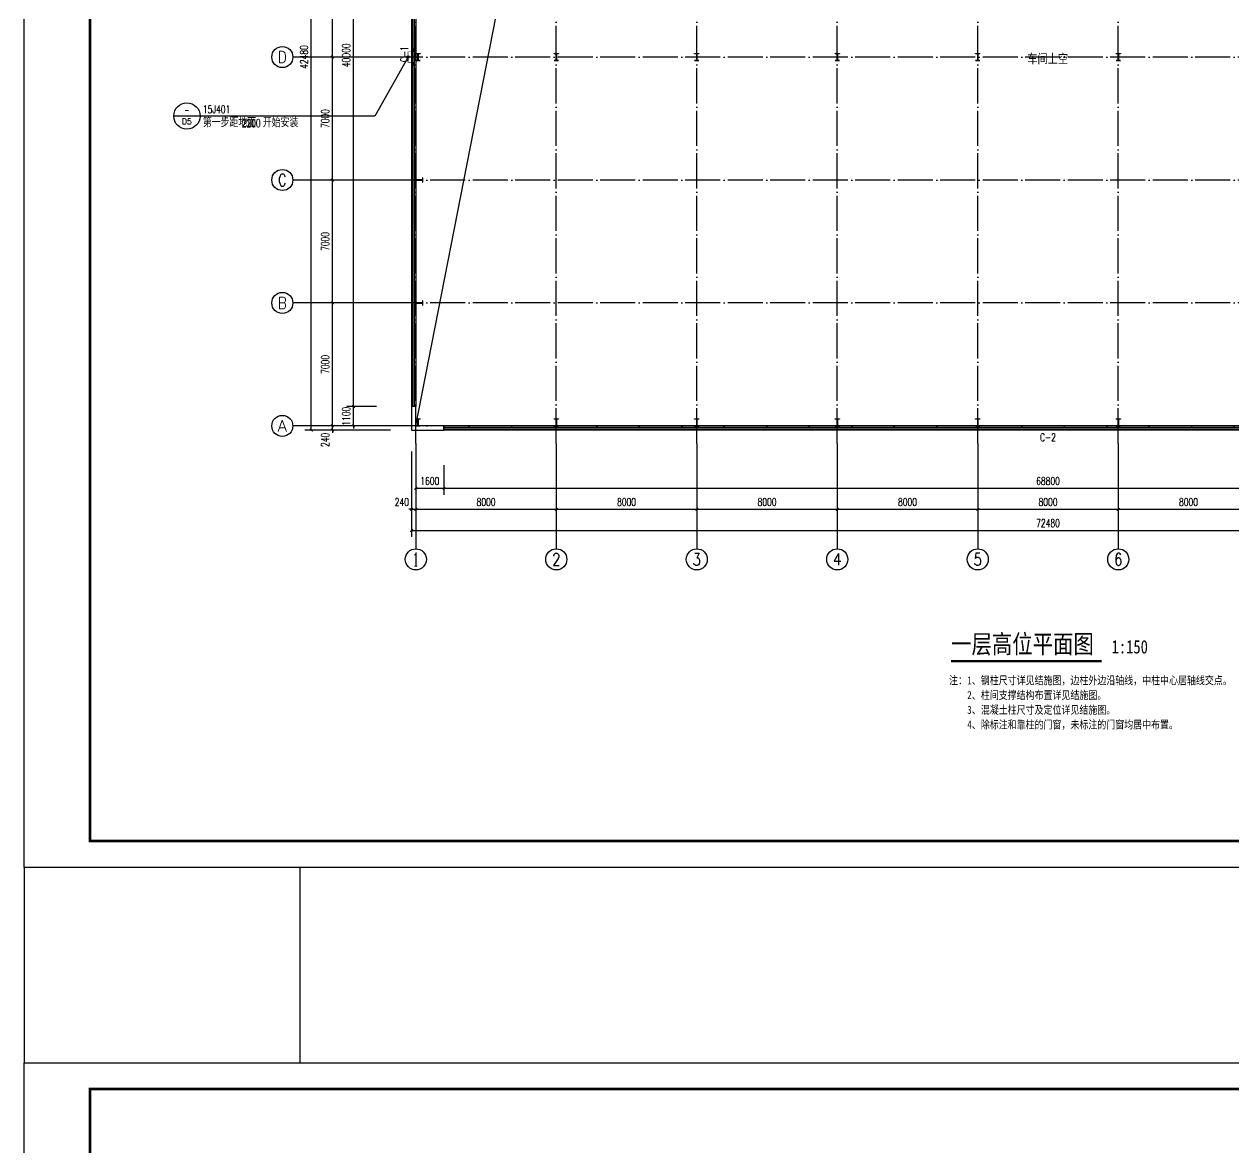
# Model space of a CAD drawing. Extents: x 170967 to 297117, y -33682 to 593582.
# Drawn here: x 170967 to 239845, y 294351 to 358327 of the extents above; entities that cross this region are included whole.
import ezdxf
from ezdxf.enums import TextEntityAlignment as Align

# ---------------------------------------------------------------- set-up
doc = ezdxf.new("R2010")
doc.units = 0
doc.header["$LTSCALE"] = 1000
doc.header["$MEASUREMENT"] = 0
doc.linetypes.add('DOTE', pattern=[2.42, 2, -0.2, 0.02, -0.2])
doc.layers.get('Defpoints').update_dxf_attribs({"color": 250})
for name, color, linetype in [('0 - 屋顶线', 150, 'Continuous'), ('0 - 梁柱', 3, 'Continuous'), ('0-建筑立面', 255, 'Continuous'), ('AXIS', 171, 'Continuous'), ('AXIS_TEXT', 7, 'Continuous'), ('COLUMN', 9, 'Continuous'), ('DIM_IDEN', 150, 'Continuous'), ('DIM_SYMB', 171, 'Continuous'), ('DOTE', 14, 'DOTE'), ('PUB_DIM', 171, 'Continuous'), ('PUB_TEXT', 7, 'Continuous'), ('TK', 4, 'Continuous'), ('WALL-PARAPET', 6, 'Continuous'), ('WINDOW', 140, 'Continuous'), ('WINDOW_TEXT', 7, 'Continuous')]:
    doc.layers.add(name, color=color, linetype=linetype)
doc.styles.add('-宋体', font='', dxfattribs={"width": 0.8})
doc.styles.add('_TCH_AXIS', font='COMPLEX', dxfattribs={"bigfont": 'GBCBIG'})
doc.styles.add('_TCH_DIM_T3', font='SIMPLEX', dxfattribs={"width": 0.705882, "bigfont": 'GBCBIG'})
doc.styles.add('_TCH_LABEL', font='COMPLEX', dxfattribs={"bigfont": 'GBCBIG'})
doc.styles.add('_TCH_WINDOW', font='SIMPLEX', dxfattribs={"bigfont": 'GBCBIG'})
doc.styles.add('COMPLEX', font='COMPLEX')
doc.styles.add('宋体', font='', dxfattribs={"width": 0.8})
doc.styles.get('-宋体').set_extended_font_data('SimSun')
doc.styles.get('宋体').set_extended_font_data('SimSun')
doc.dimstyles.new('_TCH_ARCH&&150', dxfattribs={"dimtxt": 446.25, "dimasz": 150, "dimexe": 375, "dimexo": 450, "dimgap": 189.375, "dimtad": 1, "dimdec": 0, "dimzin": 0, "dimdsep": 46, "dimtxsty": '_TCH_DIM_T3', "dimblk": 'ARCHTICK', "dimcen": 0.09, "dimclrt": 7, "dimazin": 2, "dimtfac": 1, "dimtdec": 0, "dimtix": 1, "dimtmove": 2, "dimatfit": 3, "dimfxl": 0, "dimtolj": 1, "dimtzin": 0, "dimarcsym": 0})

# ---------------------------------------------------------------- blocks, each defined once
blk = doc.blocks.new('A$C670E4FA6')
at = {"layer": '0 - 梁柱'}
h = blk.add_hatch(color=256, dxfattribs=at)
h.paths.add_polyline_path([(125, 0), (0, 0), (0, 12), (120, 12), (120, 200), (125, 200)])
h.paths.add_polyline_path([(250, 0), (125, 0), (125, 200), (130, 200), (130, 12), (250, 12)])
h.paths.add_polyline_path([(250, 388), (130, 388), (130, 200), (125, 200), (125, 400), (250, 400)])
h.paths.add_polyline_path([(125, 200), (120, 200), (120, 388), (0, 388), (0, 400), (125, 400)])
blk.add_lwpolyline([(0, 400), (0, 388), (120, 388), (120, 12), (0, 12), (0, 0), (250, 0), (250, 12), (130, 12), (130, 388), (250, 388), (250, 400)], close=True, dxfattribs=at)
blk = doc.blocks.new('GeYuanFrame_50082050', base_point=(20.09, 4.53))
at = {"layer": 'TK'}
blk.add_lwpolyline([(20.09, 4.53), (20.09, 598.53), (861.09, 598.53), (861.09, 4.53)], close=True, dxfattribs=at)
at = {"layer": 'TK', "const_width": 1}
blk.add_lwpolyline([(45.09, 588.53), (851.09, 588.53), (851.09, 14.53), (45.09, 14.53)], close=True, dxfattribs=at)
blk = doc.blocks.new('GeYuanFrame_12877651', base_point=(20.09, 4.53))
at = {"layer": 'TK'}
blk.add_lwpolyline([(20.09, 4.53), (20.09, 598.53), (861.09, 598.53), (861.09, 4.53)], close=True, dxfattribs=at)
at = {"layer": 'TK', "const_width": 1}
blk.add_lwpolyline([(45.09, 588.53), (851.09, 588.53), (851.09, 14.53), (45.09, 14.53)], close=True, dxfattribs=at)
blk = doc.blocks.new('$TCHSYS$WIN2D')
for p, q in [((-0.5, 0.5), (0.5, 0.5)), ((-0.5, 0.5), (-0.5, -0.5)), ((0.5, 0.5), (0.5, -0.5)), ((0.5, 0.1667), (-0.5, 0.1667)), ((0.5, -0.1667), (-0.5, -0.1667)), ((-0.5, -0.5), (0.5, -0.5))]:
    blk.add_line(p, q)
blk = doc.blocks.new('_AXISO')
blk.add_circle((0, 0), 0.5)
at = {"layer": 'AXIS_TEXT', "style": 'COMPLEX', "width": 1.041667}
blk.add_attdef('A', text='', height=0.56, dxfattribs=at).set_placement((-0.25, -0.28), (0.25, -0.28), align=Align.FIT)
blk = doc.blocks.new('_ArchTick')
at = {"color": 0, "linetype": 'ByBlock', "const_width": 0.4}
blk.add_lwpolyline([(-0.5, -0.5), (0.5, 0.5)], dxfattribs=at)
blk = doc.blocks.new('*D237')
at = {"layer": 'AXIS', "color": 0, "lineweight": -2}
for p, q in [((193026, 334005), (193026, 329130)), ((265506, 334005), (265506, 329130)), ((193026, 329505), (265506, 329505))]:
    blk.add_line(p, q, dxfattribs=at)
at = {"layer": 'Defpoints', "color": 0}
for p in [(193026, 334455), (265506, 334455), (265506, 329505)]:
    blk.add_point(p, dxfattribs=at)
at = {"layer": 'AXIS', "color": 0, "lineweight": -2, "xscale": 150, "yscale": 150, "zscale": 150, "rotation": 180}
blk.add_blockref('_ArchTick', (193026, 329505), dxfattribs=at)
at = {"layer": 'AXIS', "color": 0, "lineweight": -2, "xscale": 150, "yscale": 150, "zscale": 150}
blk.add_blockref('_ArchTick', (265506, 329505), dxfattribs=at)
at = {"layer": 'AXIS', "color": 7, "insert": (229266, 329918), "char_height": 446.2, "attachment_point": 5, "style": '_TCH_DIM_T3'}
blk.add_mtext('\\A1;72480', dxfattribs=at)
blk = doc.blocks.new('*D238')
at = {"layer": 'AXIS', "color": 0, "lineweight": -2}
for p, q in [((193026, 334005), (193026, 330330)), ((193266, 334005), (193266, 330330)), ((193026, 330705), (192876, 330705)), ((193026, 330705), (193266, 330705)), ((193266, 330705), (193416, 330705))]:
    blk.add_line(p, q, dxfattribs=at)
at = {"layer": 'Defpoints', "color": 0}
for p in [(193026, 334455), (193266, 334455), (193266, 330705)]:
    blk.add_point(p, dxfattribs=at)
at = {"layer": 'AXIS', "color": 0, "lineweight": -2, "xscale": 150, "yscale": 150, "zscale": 150}
blk.add_blockref('_ArchTick', (193026, 330705), dxfattribs=at)
at = {"layer": 'AXIS', "color": 0, "lineweight": -2, "xscale": 150, "yscale": 150, "zscale": 150, "rotation": 180}
blk.add_blockref('_ArchTick', (193266, 330705), dxfattribs=at)
at = {"layer": 'AXIS', "color": 7, "insert": (192471, 331118), "char_height": 446.2, "attachment_point": 5, "style": '_TCH_DIM_T3'}
blk.add_mtext('\\A1;240', dxfattribs=at)
blk = doc.blocks.new('*D239')
at = {"layer": 'AXIS', "color": 0, "lineweight": -2}
for p, q in [((193266, 334005), (193266, 330330)), ((201266, 334005), (201266, 330330)), ((193266, 330705), (201266, 330705))]:
    blk.add_line(p, q, dxfattribs=at)
at = {"layer": 'Defpoints', "color": 0}
for p in [(193266, 334455), (201266, 334455), (201266, 330705)]:
    blk.add_point(p, dxfattribs=at)
at = {"layer": 'AXIS', "color": 0, "lineweight": -2, "xscale": 150, "yscale": 150, "zscale": 150, "rotation": 180}
blk.add_blockref('_ArchTick', (193266, 330705), dxfattribs=at)
at = {"layer": 'AXIS', "color": 0, "lineweight": -2, "xscale": 150, "yscale": 150, "zscale": 150}
blk.add_blockref('_ArchTick', (201266, 330705), dxfattribs=at)
at = {"layer": 'AXIS', "color": 7, "insert": (197266, 331118), "char_height": 446.2, "attachment_point": 5, "style": '_TCH_DIM_T3'}
blk.add_mtext('\\A1;8000', dxfattribs=at)
blk = doc.blocks.new('*D240')
at = {"layer": 'AXIS', "color": 0, "lineweight": -2}
for p, q in [((201266, 334005), (201266, 330330)), ((209266, 334005), (209266, 330330)), ((201266, 330705), (209266, 330705))]:
    blk.add_line(p, q, dxfattribs=at)
at = {"layer": 'Defpoints', "color": 0}
for p in [(201266, 334455), (209266, 334455), (209266, 330705)]:
    blk.add_point(p, dxfattribs=at)
at = {"layer": 'AXIS', "color": 0, "lineweight": -2, "xscale": 150, "yscale": 150, "zscale": 150, "rotation": 180}
blk.add_blockref('_ArchTick', (201266, 330705), dxfattribs=at)
at = {"layer": 'AXIS', "color": 0, "lineweight": -2, "xscale": 150, "yscale": 150, "zscale": 150}
blk.add_blockref('_ArchTick', (209266, 330705), dxfattribs=at)
at = {"layer": 'AXIS', "color": 7, "insert": (205266, 331118), "char_height": 446.2, "attachment_point": 5, "style": '_TCH_DIM_T3'}
blk.add_mtext('\\A1;8000', dxfattribs=at)
blk = doc.blocks.new('*D241')
at = {"layer": 'AXIS', "color": 0, "lineweight": -2}
for p, q in [((209266, 334005), (209266, 330330)), ((217266, 334005), (217266, 330330)), ((209266, 330705), (217266, 330705))]:
    blk.add_line(p, q, dxfattribs=at)
at = {"layer": 'Defpoints', "color": 0}
for p in [(209266, 334455), (217266, 334455), (217266, 330705)]:
    blk.add_point(p, dxfattribs=at)
at = {"layer": 'AXIS', "color": 0, "lineweight": -2, "xscale": 150, "yscale": 150, "zscale": 150, "rotation": 180}
blk.add_blockref('_ArchTick', (209266, 330705), dxfattribs=at)
at = {"layer": 'AXIS', "color": 0, "lineweight": -2, "xscale": 150, "yscale": 150, "zscale": 150}
blk.add_blockref('_ArchTick', (217266, 330705), dxfattribs=at)
at = {"layer": 'AXIS', "color": 7, "insert": (213266, 331118), "char_height": 446.2, "attachment_point": 5, "style": '_TCH_DIM_T3'}
blk.add_mtext('\\A1;8000', dxfattribs=at)
blk = doc.blocks.new('*D242')
at = {"layer": 'AXIS', "color": 0, "lineweight": -2}
for p, q in [((217266, 334005), (217266, 330330)), ((225266, 334005), (225266, 330330)), ((217266, 330705), (225266, 330705))]:
    blk.add_line(p, q, dxfattribs=at)
at = {"layer": 'Defpoints', "color": 0}
for p in [(217266, 334455), (225266, 334455), (225266, 330705)]:
    blk.add_point(p, dxfattribs=at)
at = {"layer": 'AXIS', "color": 0, "lineweight": -2, "xscale": 150, "yscale": 150, "zscale": 150, "rotation": 180}
blk.add_blockref('_ArchTick', (217266, 330705), dxfattribs=at)
at = {"layer": 'AXIS', "color": 0, "lineweight": -2, "xscale": 150, "yscale": 150, "zscale": 150}
blk.add_blockref('_ArchTick', (225266, 330705), dxfattribs=at)
at = {"layer": 'AXIS', "color": 7, "insert": (221266, 331118), "char_height": 446.2, "attachment_point": 5, "style": '_TCH_DIM_T3'}
blk.add_mtext('\\A1;8000', dxfattribs=at)
blk = doc.blocks.new('*D243')
at = {"layer": 'AXIS', "color": 0, "lineweight": -2}
for p, q in [((225266, 334005), (225266, 330330)), ((233266, 334005), (233266, 330330)), ((225266, 330705), (233266, 330705))]:
    blk.add_line(p, q, dxfattribs=at)
at = {"layer": 'Defpoints', "color": 0}
for p in [(225266, 334455), (233266, 334455), (233266, 330705)]:
    blk.add_point(p, dxfattribs=at)
at = {"layer": 'AXIS', "color": 0, "lineweight": -2, "xscale": 150, "yscale": 150, "zscale": 150, "rotation": 180}
blk.add_blockref('_ArchTick', (225266, 330705), dxfattribs=at)
at = {"layer": 'AXIS', "color": 0, "lineweight": -2, "xscale": 150, "yscale": 150, "zscale": 150}
blk.add_blockref('_ArchTick', (233266, 330705), dxfattribs=at)
at = {"layer": 'AXIS', "color": 7, "insert": (229266, 331118), "char_height": 446.2, "attachment_point": 5, "style": '_TCH_DIM_T3'}
blk.add_mtext('\\A1;8000', dxfattribs=at)
blk = doc.blocks.new('*D244')
at = {"layer": 'AXIS', "color": 0, "lineweight": -2}
for p, q in [((233266, 334005), (233266, 330330)), ((241266, 334005), (241266, 330330)), ((233266, 330705), (241266, 330705))]:
    blk.add_line(p, q, dxfattribs=at)
at = {"layer": 'Defpoints', "color": 0}
for p in [(233266, 334455), (241266, 334455), (241266, 330705)]:
    blk.add_point(p, dxfattribs=at)
at = {"layer": 'AXIS', "color": 0, "lineweight": -2, "xscale": 150, "yscale": 150, "zscale": 150, "rotation": 180}
blk.add_blockref('_ArchTick', (233266, 330705), dxfattribs=at)
at = {"layer": 'AXIS', "color": 0, "lineweight": -2, "xscale": 150, "yscale": 150, "zscale": 150}
blk.add_blockref('_ArchTick', (241266, 330705), dxfattribs=at)
at = {"layer": 'AXIS', "color": 7, "insert": (237266, 331118), "char_height": 446.2, "attachment_point": 5, "style": '_TCH_DIM_T3'}
blk.add_mtext('\\A1;8000', dxfattribs=at)
blk = doc.blocks.new('*D262')
at = {"layer": 'AXIS', "color": 0, "lineweight": -2}
for p, q in [((191816, 377695), (186941, 377695)), ((187316, 335215), (187316, 377695)), ((191816, 335215), (186941, 335215))]:
    blk.add_line(p, q, dxfattribs=at)
at = {"layer": 'Defpoints', "color": 0}
for p in [(187316, 377695), (192266, 377695), (192266, 335215)]:
    blk.add_point(p, dxfattribs=at)
at = {"layer": 'AXIS', "color": 0, "lineweight": -2, "xscale": 150, "yscale": 150, "zscale": 150}
for p, rotation in [((187316, 377695), 90), ((187316, 335215), 270)]:
    blk.add_blockref('_ArchTick', p, dxfattribs=dict(at, rotation=rotation))
at = {"layer": 'AXIS', "color": 7, "insert": (186903, 356455), "char_height": 446.2, "attachment_point": 5, "rotation": 90, "style": '_TCH_DIM_T3'}
blk.add_mtext('\\A1;42480', dxfattribs=at)
blk = doc.blocks.new('*D263')
at = {"layer": 'AXIS', "color": 0, "lineweight": -2}
for p, q in [((191816, 335455), (188141, 335455)), ((188516, 335455), (188516, 335605)), ((188516, 335215), (188516, 335455)), ((191816, 335215), (188141, 335215)), ((188516, 335215), (188516, 335065))]:
    blk.add_line(p, q, dxfattribs=at)
at = {"layer": 'Defpoints', "color": 0}
for p in [(188516, 335455), (192266, 335455), (192266, 335215)]:
    blk.add_point(p, dxfattribs=at)
at = {"layer": 'AXIS', "color": 0, "lineweight": -2, "xscale": 150, "yscale": 150, "zscale": 150}
for p, rotation in [((188516, 335455), 270), ((188516, 335215), 90)]:
    blk.add_blockref('_ArchTick', p, dxfattribs=dict(at, rotation=rotation))
at = {"layer": 'AXIS', "color": 7, "insert": (188103, 334660), "char_height": 446.2, "attachment_point": 5, "rotation": 90, "style": '_TCH_DIM_T3'}
blk.add_mtext('\\A1;240', dxfattribs=at)
blk = doc.blocks.new('*D264')
at = {"layer": 'AXIS', "color": 0, "lineweight": -2}
for p, q in [((191816, 342455), (188141, 342455)), ((188516, 335455), (188516, 342455)), ((191816, 335455), (188141, 335455))]:
    blk.add_line(p, q, dxfattribs=at)
at = {"layer": 'Defpoints', "color": 0}
for p in [(188516, 342455), (192266, 342455), (192266, 335455)]:
    blk.add_point(p, dxfattribs=at)
at = {"layer": 'AXIS', "color": 0, "lineweight": -2, "xscale": 150, "yscale": 150, "zscale": 150}
for p, rotation in [((188516, 342455), 90), ((188516, 335455), 270)]:
    blk.add_blockref('_ArchTick', p, dxfattribs=dict(at, rotation=rotation))
at = {"layer": 'AXIS', "color": 7, "insert": (188103, 338955), "char_height": 446.2, "attachment_point": 5, "rotation": 90, "style": '_TCH_DIM_T3'}
blk.add_mtext('\\A1;7000', dxfattribs=at)
blk = doc.blocks.new('*D265')
at = {"layer": 'AXIS', "color": 0, "lineweight": -2}
for p, q in [((191816, 349455), (188141, 349455)), ((188516, 342455), (188516, 349455)), ((191816, 342455), (188141, 342455))]:
    blk.add_line(p, q, dxfattribs=at)
at = {"layer": 'Defpoints', "color": 0}
for p in [(188516, 349455), (192266, 349455), (192266, 342455)]:
    blk.add_point(p, dxfattribs=at)
at = {"layer": 'AXIS', "color": 0, "lineweight": -2, "xscale": 150, "yscale": 150, "zscale": 150}
for p, rotation in [((188516, 349455), 90), ((188516, 342455), 270)]:
    blk.add_blockref('_ArchTick', p, dxfattribs=dict(at, rotation=rotation))
at = {"layer": 'AXIS', "color": 7, "insert": (188103, 345955), "char_height": 446.2, "attachment_point": 5, "rotation": 90, "style": '_TCH_DIM_T3'}
blk.add_mtext('\\A1;7000', dxfattribs=at)
blk = doc.blocks.new('*D266')
at = {"layer": 'AXIS', "color": 0, "lineweight": -2}
for p, q in [((191816, 356455), (188141, 356455)), ((188516, 349455), (188516, 356455)), ((191816, 349455), (188141, 349455))]:
    blk.add_line(p, q, dxfattribs=at)
at = {"layer": 'Defpoints', "color": 0}
for p in [(188516, 356455), (192266, 356455), (192266, 349455)]:
    blk.add_point(p, dxfattribs=at)
at = {"layer": 'AXIS', "color": 0, "lineweight": -2, "xscale": 150, "yscale": 150, "zscale": 150}
for p, rotation in [((188516, 356455), 90), ((188516, 349455), 270)]:
    blk.add_blockref('_ArchTick', p, dxfattribs=dict(at, rotation=rotation))
at = {"layer": 'AXIS', "color": 7, "insert": (188103, 352955), "char_height": 446.2, "attachment_point": 5, "rotation": 90, "style": '_TCH_DIM_T3'}
blk.add_mtext('\\A1;7000', dxfattribs=at)
blk = doc.blocks.new('*D267')
at = {"layer": 'AXIS', "color": 0, "lineweight": -2}
for p, q in [((191816, 363455), (188141, 363455)), ((188516, 356455), (188516, 363455)), ((191816, 356455), (188141, 356455))]:
    blk.add_line(p, q, dxfattribs=at)
at = {"layer": 'Defpoints', "color": 0}
for p in [(188516, 363455), (192266, 363455), (192266, 356455)]:
    blk.add_point(p, dxfattribs=at)
at = {"layer": 'AXIS', "color": 0, "lineweight": -2, "xscale": 150, "yscale": 150, "zscale": 150}
for p, rotation in [((188516, 363455), 90), ((188516, 356455), 270)]:
    blk.add_blockref('_ArchTick', p, dxfattribs=dict(at, rotation=rotation))
at = {"layer": 'AXIS', "color": 7, "insert": (188103, 359955), "char_height": 446.2, "attachment_point": 5, "rotation": 90, "style": '_TCH_DIM_T3'}
blk.add_mtext('\\A1;7000', dxfattribs=at)
blk = doc.blocks.new('*D281')
at = {"layer": 'Defpoints', "color": 0}
for p in [(194866, 333675), (263666, 333675), (263666, 331905)]:
    blk.add_point(p, dxfattribs=at)
at = {"layer": 'PUB_DIM', "color": 0, "lineweight": -2}
for p, q in [((194866, 333225), (194866, 331530)), ((263666, 333225), (263666, 331530)), ((194866, 331905), (263666, 331905))]:
    blk.add_line(p, q, dxfattribs=at)
at = {"layer": 'PUB_DIM', "color": 0, "lineweight": -2, "xscale": 150, "yscale": 150, "zscale": 150, "rotation": 180}
blk.add_blockref('_ArchTick', (194866, 331905), dxfattribs=at)
at = {"layer": 'PUB_DIM', "color": 0, "lineweight": -2, "xscale": 150, "yscale": 150, "zscale": 150}
blk.add_blockref('_ArchTick', (263666, 331905), dxfattribs=at)
at = {"layer": 'PUB_DIM', "color": 7, "insert": (229266, 332318), "char_height": 446.2, "attachment_point": 5, "style": '_TCH_DIM_T3'}
blk.add_mtext('\\A1;68800', dxfattribs=at)
blk = doc.blocks.new('*D282')
at = {"layer": 'Defpoints', "color": 0}
for p in [(193266, 333675), (194866, 333675), (194866, 331905)]:
    blk.add_point(p, dxfattribs=at)
at = {"layer": 'PUB_DIM', "color": 0, "lineweight": -2}
for p, q in [((193266, 333225), (193266, 331530)), ((194866, 333225), (194866, 331530)), ((193266, 331905), (194866, 331905))]:
    blk.add_line(p, q, dxfattribs=at)
at = {"layer": 'PUB_DIM', "color": 0, "lineweight": -2, "xscale": 150, "yscale": 150, "zscale": 150, "rotation": 180}
blk.add_blockref('_ArchTick', (193266, 331905), dxfattribs=at)
at = {"layer": 'PUB_DIM', "color": 0, "lineweight": -2, "xscale": 150, "yscale": 150, "zscale": 150}
blk.add_blockref('_ArchTick', (194866, 331905), dxfattribs=at)
at = {"layer": 'PUB_DIM', "color": 7, "insert": (194066, 332318), "char_height": 446.2, "attachment_point": 5, "style": '_TCH_DIM_T3'}
blk.add_mtext('\\A1;1600', dxfattribs=at)
blk = doc.blocks.new('*D286')
at = {"layer": 'Defpoints', "color": 0}
for p in [(189716, 336555), (191486, 336555), (191486, 335455)]:
    blk.add_point(p, dxfattribs=at)
at = {"layer": 'PUB_DIM', "color": 0, "lineweight": -2}
for p, q in [((191036, 336555), (189341, 336555)), ((189716, 336555), (189716, 336705)), ((189716, 335455), (189716, 336555)), ((191036, 335455), (189341, 335455)), ((189716, 335455), (189716, 335305))]:
    blk.add_line(p, q, dxfattribs=at)
at = {"layer": 'PUB_DIM', "color": 0, "lineweight": -2, "xscale": 150, "yscale": 150, "zscale": 150}
for p, rotation in [((189716, 336555), 270), ((189716, 335455), 90)]:
    blk.add_blockref('_ArchTick', p, dxfattribs=dict(at, rotation=rotation))
at = {"layer": 'PUB_DIM', "color": 7, "insert": (189303, 336005), "char_height": 446.2, "attachment_point": 5, "rotation": 90, "style": '_TCH_DIM_T3'}
blk.add_mtext('\\A1;1100', dxfattribs=at)
blk = doc.blocks.new('*D287')
at = {"layer": 'Defpoints', "color": 0}
for p in [(189716, 376555), (191486, 376555), (191486, 336555)]:
    blk.add_point(p, dxfattribs=at)
at = {"layer": 'PUB_DIM', "color": 0, "lineweight": -2}
for p, q in [((191036, 376555), (189341, 376555)), ((189716, 336555), (189716, 376555)), ((191036, 336555), (189341, 336555))]:
    blk.add_line(p, q, dxfattribs=at)
at = {"layer": 'PUB_DIM', "color": 0, "lineweight": -2, "xscale": 150, "yscale": 150, "zscale": 150}
for p, rotation in [((189716, 376555), 90), ((189716, 336555), 270)]:
    blk.add_blockref('_ArchTick', p, dxfattribs=dict(at, rotation=rotation))
at = {"layer": 'PUB_DIM', "color": 7, "insert": (189303, 356555), "char_height": 446.2, "attachment_point": 5, "rotation": 90, "style": '_TCH_DIM_T3'}
blk.add_mtext('\\A1;40000', dxfattribs=at)

msp = doc.modelspace()

# ---------------------------------------------------------------- linework, layer by layer
msp.add_lwpolyline([(170967.1, 299195.1), (186680.4, 299195.1), (186680.4, 310316.7), (170967.1, 310316.7)], close=True)
at = {"layer": '0 - 屋顶线'}
msp.add_lwpolyline([(193265.9, 335455.4), (200413.7, 371891), (265265.9, 377455.4)], dxfattribs=at)
at = {"layer": 'AXIS'}
for p, q in [((192265.9, 356455.4), (186265.9, 356455.4)), ((192265.9, 349455.4), (186265.9, 349455.4)), ((192265.9, 342455.4), (186265.9, 342455.4)), ((192265.9, 335455.4), (186265.9, 335455.4)), ((193265.9, 334455.4), (193265.9, 328455.4)), ((201265.9, 334455.4), (201265.9, 328455.4)), ((209265.9, 334455.4), (209265.9, 328455.4)), ((217265.9, 334455.4), (217265.9, 328455.4)), ((225265.9, 334455.4), (225265.9, 328455.4)), ((233265.9, 334455.4), (233265.9, 328455.4))]:
    msp.add_line(p, q, dxfattribs=at)
at = {"layer": 'COLUMN', "const_width": 30}
msp.add_lwpolyline([(193145.9, 356955.4), (193145.9, 356755.4), (192825.9, 356755.4), (192825.9, 356155.4), (193145.9, 356155.4), (193145.9, 355955.4)], dxfattribs=at)
at = {"layer": 'DIM_IDEN'}
for p, q in [((192792, 356395.4), (190930.2, 353098.7)), ((180982.2, 353098.7), (179482.2, 353098.7)), ((190930.2, 353098.7), (180982.2, 353098.7))]:
    msp.add_line(p, q, dxfattribs=at)
for centre, radius in [((192825.9, 356455.4), 68.9), ((180232.2, 353098.7), 750)]:
    msp.add_circle(centre, radius, dxfattribs=at)
at = {"layer": 'DIM_SYMB', "const_width": 140}
msp.add_lwpolyline([(223749.2, 322065), (232327.6, 322065)], dxfattribs=at)
at = {"layer": 'DOTE'}
for p, q in [((193265.9, 334455.4), (193265.9, 378455.4)), ((201265.9, 334455.4), (201265.9, 378455.4)), ((209265.9, 334455.4), (209265.9, 378455.4)), ((217265.9, 334455.4), (217265.9, 378455.4)), ((225265.9, 334455.4), (225265.9, 378455.4)), ((233265.9, 334455.4), (233265.9, 378455.4)), ((266265.9, 356455.4), (192265.9, 356455.4)), ((266265.9, 349455.4), (192265.9, 349455.4)), ((266265.9, 342455.4), (192265.9, 342455.4)), ((266265.9, 335455.4), (192265.9, 335455.4))]:
    msp.add_line(p, q, dxfattribs=at)
at = {"layer": 'WALL-PARAPET'}
for p, q in [((193265.9, 336555.4), (193025.9, 336555.4)), ((193025.9, 336555.4), (193025.9, 335215.4)), ((193265.9, 335455.4), (193265.9, 336555.4)), ((194865.9, 335455.4), (193265.9, 335455.4)), ((194865.9, 335215.4), (194865.9, 335455.4)), ((193025.9, 335215.4), (194865.9, 335215.4))]:
    msp.add_line(p, q, dxfattribs=at)

# ---------------------------------------------------------------- block references
at = {"layer": '0 - 梁柱', "xscale": -1}
for p in [(193515.9, 356255.4), (201390.9, 356255.4), (209390.9, 356255.4), (217390.9, 356255.4), (225390.9, 356255.4), (233390.9, 356255.4), (193515.9, 335455.4), (201390.9, 335455.4), (209390.9, 335455.4), (217390.9, 335455.4), (225390.9, 335455.4), (233390.9, 335455.4)]:
    msp.add_blockref('A$C670E4FA6', p, dxfattribs=at)
at = {"layer": '0 - 梁柱', "rotation": 270}
for p in [(193265.9, 349580.4), (193265.9, 342580.4)]:
    msp.add_blockref('A$C670E4FA6', p, dxfattribs=at)
at = {"layer": '0-建筑立面', "xscale": 150, "yscale": 150, "zscale": 150}
for name, p in [('GeYuanFrame_50082050', (170967.1, 310316.7)), ('GeYuanFrame_12877651', (170967.1, 210095.1))]:
    msp.add_blockref(name, p, dxfattribs=at)
at = {"layer": 'AXIS'}
ref = msp.add_blockref('_AXISO', (185665.9, 356455.4), dxfattribs=dict(at, xscale=1200, yscale=1200, zscale=1200))
ref.add_attrib('A', 'D', dxfattribs={"layer": 'AXIS_TEXT', "height": 652.9, "style": '_TCH_AXIS'}).set_placement((185401.7, 356129), (185930.2, 356129), align=Align.FIT)
ref = msp.add_blockref('_AXISO', (185665.9, 349455.4), dxfattribs=dict(at, xscale=1200, yscale=1200, zscale=1200))
ref.add_attrib('A', 'C', dxfattribs={"layer": 'AXIS_TEXT', "height": 683.5, "style": '_TCH_AXIS'}).set_placement((185421.8, 349113.6), (185910, 349113.6), align=Align.FIT)
ref = msp.add_blockref('_AXISO', (185665.9, 342455.4), dxfattribs=dict(at, xscale=1200, yscale=1200, zscale=1200))
ref.add_attrib('A', 'B', dxfattribs={"layer": 'AXIS_TEXT', "height": 652.9, "style": '_TCH_AXIS'}).set_placement((185401.7, 342129), (185930.2, 342129), align=Align.FIT)
ref = msp.add_blockref('_AXISO', (185665.9, 335455.4), dxfattribs=dict(at, xscale=1200, yscale=1200, zscale=1200))
ref.add_attrib('A', 'A', dxfattribs={"layer": 'AXIS_TEXT', "height": 637.8, "style": '_TCH_AXIS'}).set_placement((185392.6, 335136.5), (185939.3, 335136.5), align=Align.FIT)
ref = msp.add_blockref('_AXISO', (193265.9, 327855.4), dxfattribs=dict(at, xscale=1200, yscale=1200, zscale=1200))
ref.add_attrib('A', '1', dxfattribs={"layer": 'AXIS_TEXT', "height": 772.1, "style": '_TCH_AXIS'}).set_placement((193100.5, 327469.4), (193431.4, 327469.4), align=Align.FIT)
ref = msp.add_blockref('_AXISO', (201265.9, 327855.4), dxfattribs=dict(at, xscale=1200, yscale=1200, zscale=1200))
ref.add_attrib('A', '2', dxfattribs={"layer": 'AXIS_TEXT', "height": 698.9, "style": '_TCH_AXIS'}).set_placement((201032.9, 327505.9), (201498.9, 327505.9), align=Align.FIT)
ref = msp.add_blockref('_AXISO', (209265.9, 327855.4), dxfattribs=dict(at, xscale=1200, yscale=1200, zscale=1200))
ref.add_attrib('A', '3', dxfattribs={"layer": 'AXIS_TEXT', "height": 698.9, "style": '_TCH_AXIS'}).set_placement((209032.9, 327505.9), (209498.9, 327505.9), align=Align.FIT)
ref = msp.add_blockref('_AXISO', (217265.9, 327855.4), dxfattribs=dict(at, xscale=1200, yscale=1200, zscale=1200))
ref.add_attrib('A', '4', dxfattribs={"layer": 'AXIS_TEXT', "height": 668.2, "style": '_TCH_AXIS'}).set_placement((217011.4, 327521.3), (217520.5, 327521.3), align=Align.FIT)
ref = msp.add_blockref('_AXISO', (225265.9, 327855.4), dxfattribs=dict(at, xscale=1200, yscale=1200, zscale=1200))
ref.add_attrib('A', '5', dxfattribs={"layer": 'AXIS_TEXT', "height": 698.9, "style": '_TCH_AXIS'}).set_placement((225032.9, 327505.9), (225498.9, 327505.9), align=Align.FIT)
ref = msp.add_blockref('_AXISO', (233265.9, 327855.4), dxfattribs=dict(at, xscale=1200, yscale=1200, zscale=1200))
ref.add_attrib('A', '6', dxfattribs={"layer": 'AXIS_TEXT', "height": 698.9, "style": '_TCH_AXIS'}).set_placement((233032.9, 327505.9), (233498.9, 327505.9), align=Align.FIT)
at = {"layer": 'WINDOW'}
ref = msp.add_blockref('$TCHSYS$WIN2D', (193145.9, 356555.4), dxfattribs=dict(at, xscale=-40000, yscale=-240, zscale=-40000, rotation=90))
ref.add_attrib('A', 'C-1', (192836.5, 356165.4), dxfattribs={"layer": 'WINDOW_TEXT', "height": 446.25, "rotation": 90, "style": '_TCH_WINDOW', "width": 0.705882})
ref = msp.add_blockref('$TCHSYS$WIN2D', (229265.9, 335335.4), dxfattribs=dict(at, xscale=68800, yscale=-240, zscale=68800, rotation=180))
ref.add_attrib('A', 'C-2', (228808.4, 334579.8), dxfattribs={"layer": 'WINDOW_TEXT', "height": 446.25, "style": '_TCH_WINDOW', "width": 0.705882})

# ---------------------------------------------------------------- texts
at = {"layer": 'PUB_TEXT'}
for s, height, style, width, p in [('车间上空', 531.65, '宋体', 0.8, (228086.9, 356105.4)), ('15J401', 446.25, '_TCH_LABEL', 0.705882, (181139.7, 353256.2)), ('2200', 446.25, '_TCH_LABEL', 0.705882, (183351.4, 352466.4)), ('一层高位平面图', 1063.29, '宋体', 0.8, (223749.2, 322504.5)), ('1:150', 759.49, '宋体', 0.8, (232887.6, 322498.6)), ('注：', 455.7, '-宋体', 0.8, (223631.9, 320739.5)), ('1', 455.7, '-宋体', 0.8, (224668.8, 320739.5)), ('、钢柱尺寸详见结施图，边柱外边沿轴线，中柱中心居轴线交点。', 455.696, '-宋体', 0.8, (224928.1, 320739.5)), ('2', 455.7, '-宋体', 0.8, (224668.8, 319899.5)), ('、柱间支撑结构布置详见结施图。', 455.696, '-宋体', 0.8, (224928.1, 319899.5)), ('3', 455.7, '-宋体', 0.8, (224668.8, 319059.5)), ('、混凝土柱尺寸及定位详见结施图。', 455.696, '-宋体', 0.8, (224928.1, 319059.5)), ('4', 455.7, '-宋体', 0.8, (224668.8, 318219.5)), ('、除标注和靠柱的门窗，未标注的门窗均居中布置。', 455.696, '-宋体', 0.8, (224928.1, 318219.5))]:
    msp.add_text(s, height=height, dxfattribs=dict(at, style=style, width=width)).set_placement(p)
at = {"layer": 'PUB_TEXT', "style": '_TCH_LABEL', "width": 0.777778}
msp.add_text('-', height=391.5, dxfattribs=at).set_placement((180101.7, 353237.5), (180362.7, 353237.5), align=Align.FIT)
at = {"layer": 'PUB_TEXT', "style": '_TCH_LABEL'}
msp.add_text('D5', height=322.69, dxfattribs=at).set_placement((179955.6, 352626.2), (180508.8, 352626.2), align=Align.FIT)
for s, p in [('第一步距地面', (181139.7, 352466.4)), ('开始安装', (184551.4, 352466.4))]:
    msp.add_text(s, height=506.38, dxfattribs=at).set_placement(p)

# ---------------------------------------------------------------- dimensions: what is measured, and where the dimension line sits
at = {"layer": 'AXIS'}
for p1, p2, distance, picture, middle in [((192265.9, 335215.4), (192265.9, 377695.4), 4950, '*D262', (186903.4, 356455.4)), ((192265.9, 356455.4), (192265.9, 363455.4), 3750, '*D267', (188103.4, 359955.4)), ((192265.9, 349455.4), (192265.9, 356455.4), 3750, '*D266', (188103.4, 352955.4)), ((192265.9, 342455.4), (192265.9, 349455.4), 3750, '*D265', (188103.4, 345955.4)), ((192265.9, 335455.4), (192265.9, 342455.4), 3750, '*D264', (188103.4, 338955.4)), ((193025.9, 334455.4), (265505.9, 334455.4), -4950, '*D237', (229265.9, 329917.9)), ((193265.9, 334455.4), (201265.9, 334455.4), -3750, '*D239', (197265.9, 331117.9)), ((201265.9, 334455.4), (209265.9, 334455.4), -3750, '*D240', (205265.9, 331117.9)), ((209265.9, 334455.4), (217265.9, 334455.4), -3750, '*D241', (213265.9, 331117.9)), ((217265.9, 334455.4), (225265.9, 334455.4), -3750, '*D242', (221265.9, 331117.9)), ((225265.9, 334455.4), (233265.9, 334455.4), -3750, '*D243', (229265.9, 331117.9)), ((233265.9, 334455.4), (241265.9, 334455.4), -3750, '*D244', (237265.9, 331117.9))]:
    dim = msp.add_aligned_dim(p1=p1, p2=p2, distance=distance, dimstyle='_TCH_ARCH&&150', dxfattribs=at)
    dim.commit()
    dim.dimension.update_dxf_attribs({"geometry": picture, "text_midpoint": middle})
for base, p1, p2, angle, picture, middle in [((188515.9, 335455.4), (192265.9, 335215.4), (192265.9, 335455.4), 90, '*D263', (188103.4, 334660.4)), ((193265.9, 330705.4), (193025.9, 334455.4), (193265.9, 334455.4), 0, '*D238', (192470.9, 331117.9))]:
    dim = msp.add_linear_dim(base=base, p1=p1, p2=p2, angle=angle, dimstyle='_TCH_ARCH&&150', dxfattribs=at)
    dim.commit()
    dim.dimension.update_dxf_attribs({"geometry": picture, "text_midpoint": middle, "dimtype": 161})
at = {"layer": 'PUB_DIM'}
for p1, p2, distance, picture, middle in [((191485.9, 336555.4), (191485.9, 376555.4), 1770, '*D287', (189303.4, 356555.4)), ((191485.9, 335455.4), (191485.9, 336555.4), 1770, '*D286', (189303.4, 336005.4)), ((193265.9, 333675.4), (194865.9, 333675.4), -1770, '*D282', (194065.9, 332317.9)), ((194865.9, 333675.4), (263665.9, 333675.4), -1770, '*D281', (229265.9, 332317.9))]:
    dim = msp.add_aligned_dim(p1=p1, p2=p2, distance=distance, dimstyle='_TCH_ARCH&&150', dxfattribs=at)
    dim.commit()
    dim.dimension.update_dxf_attribs({"geometry": picture, "text_midpoint": middle})

doc.saveas('drawing.dxf')
